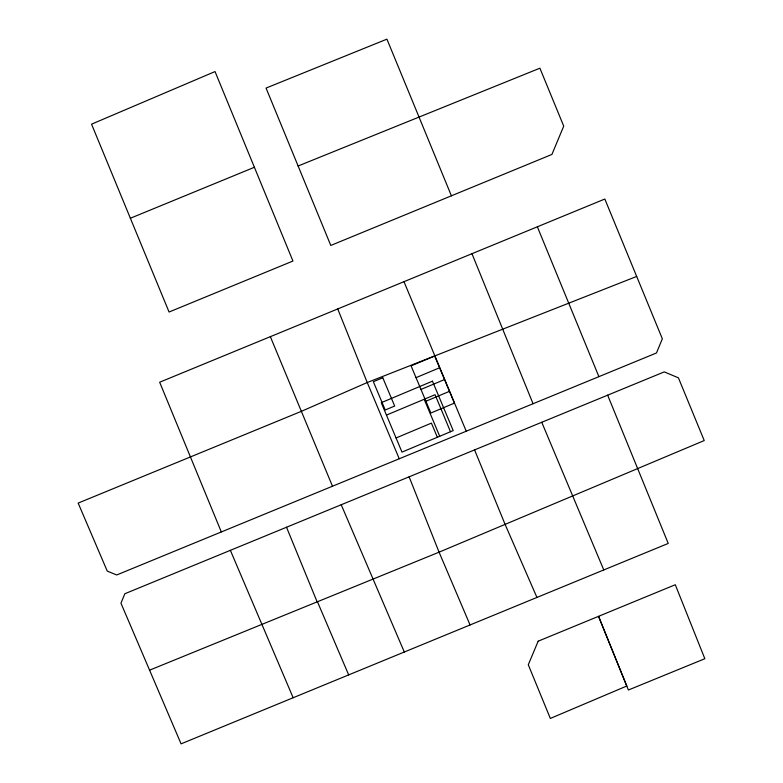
<?xml version="1.0" encoding="UTF-8"?>
<svg xmlns="http://www.w3.org/2000/svg" width="783" height="783" viewBox="0 0 783 783"><rect width="100%" height="100%" fill="white"/><g stroke="black" fill="none" stroke-linecap="round" stroke-linejoin="round"><path stroke-width="1.17" d="M416.018 377.66L439.586 367.765M420.97 389.445L444.538 379.549M386.459 415.107L435.074 394.701L450.489 431.736M425.913 401.229L449.491 391.334M396.061 437.961L431.413 423.114L437.354 437.257M221.315 531.921L159.663 382.221L604.828 199.029L662.349 338.814L656.467 352.976L116.716 574.976L107.251 571.091L78.163 503.087L301.543 411.261L367.237 382.525L636.687 276.438M130.36 218.251L254.397 167.278L292.95 261.042L169.069 312.026L91.552 124.174L215.031 71.566L254.397 167.278M451.399 195.809L551.917 154.447L563.721 126.122L539.898 68.19L298.117 165.996L266.054 88.078L386.919 39.15L419.032 117.068L451.399 195.809L330.788 245.451L298.117 165.996M607.647 395.161L668.232 543.431L181.079 743.85L120.954 603.194L124.84 593.739L664.248 371.896L678.411 377.827L704.23 440.555L439.077 552.172L149.582 670.17M536.932 597.419L505.231 524.718L474.557 449.863M341.212 504.722L404.312 652.024M470.054 624.922L439.077 552.172L409.118 476.808M317.438 601.716L348.68 674.926M293.155 697.731L230.368 550.332M603.762 569.916L541.738 422.252M424.18 399.271L439.713 436.268M399.242 458.76L367.237 382.525L337.737 308.952M270.35 336.661L332.472 486.214M403.999 281.704L466.228 431.198M537.344 226.786L598.897 376.643M286.509 527.223L317.135 601.863M471.953 253.682L533.047 403.695M538.166 641.189L528.29 664.757L550.332 718.442L626.762 686.025L598.545 616.338L628.406 690.009L704.837 658.718L675.289 584.735L538.166 641.189M382.789 377.749L373.354 381.712L385.236 409.998L394.661 406.034L382.789 377.749M434.643 355.981L411.075 365.876L430.865 413.013L454.434 403.118L434.643 355.981M432.461 381.184L381.243 402.687L401.992 452.104L453.21 430.601L432.461 381.184"/></g></svg>
